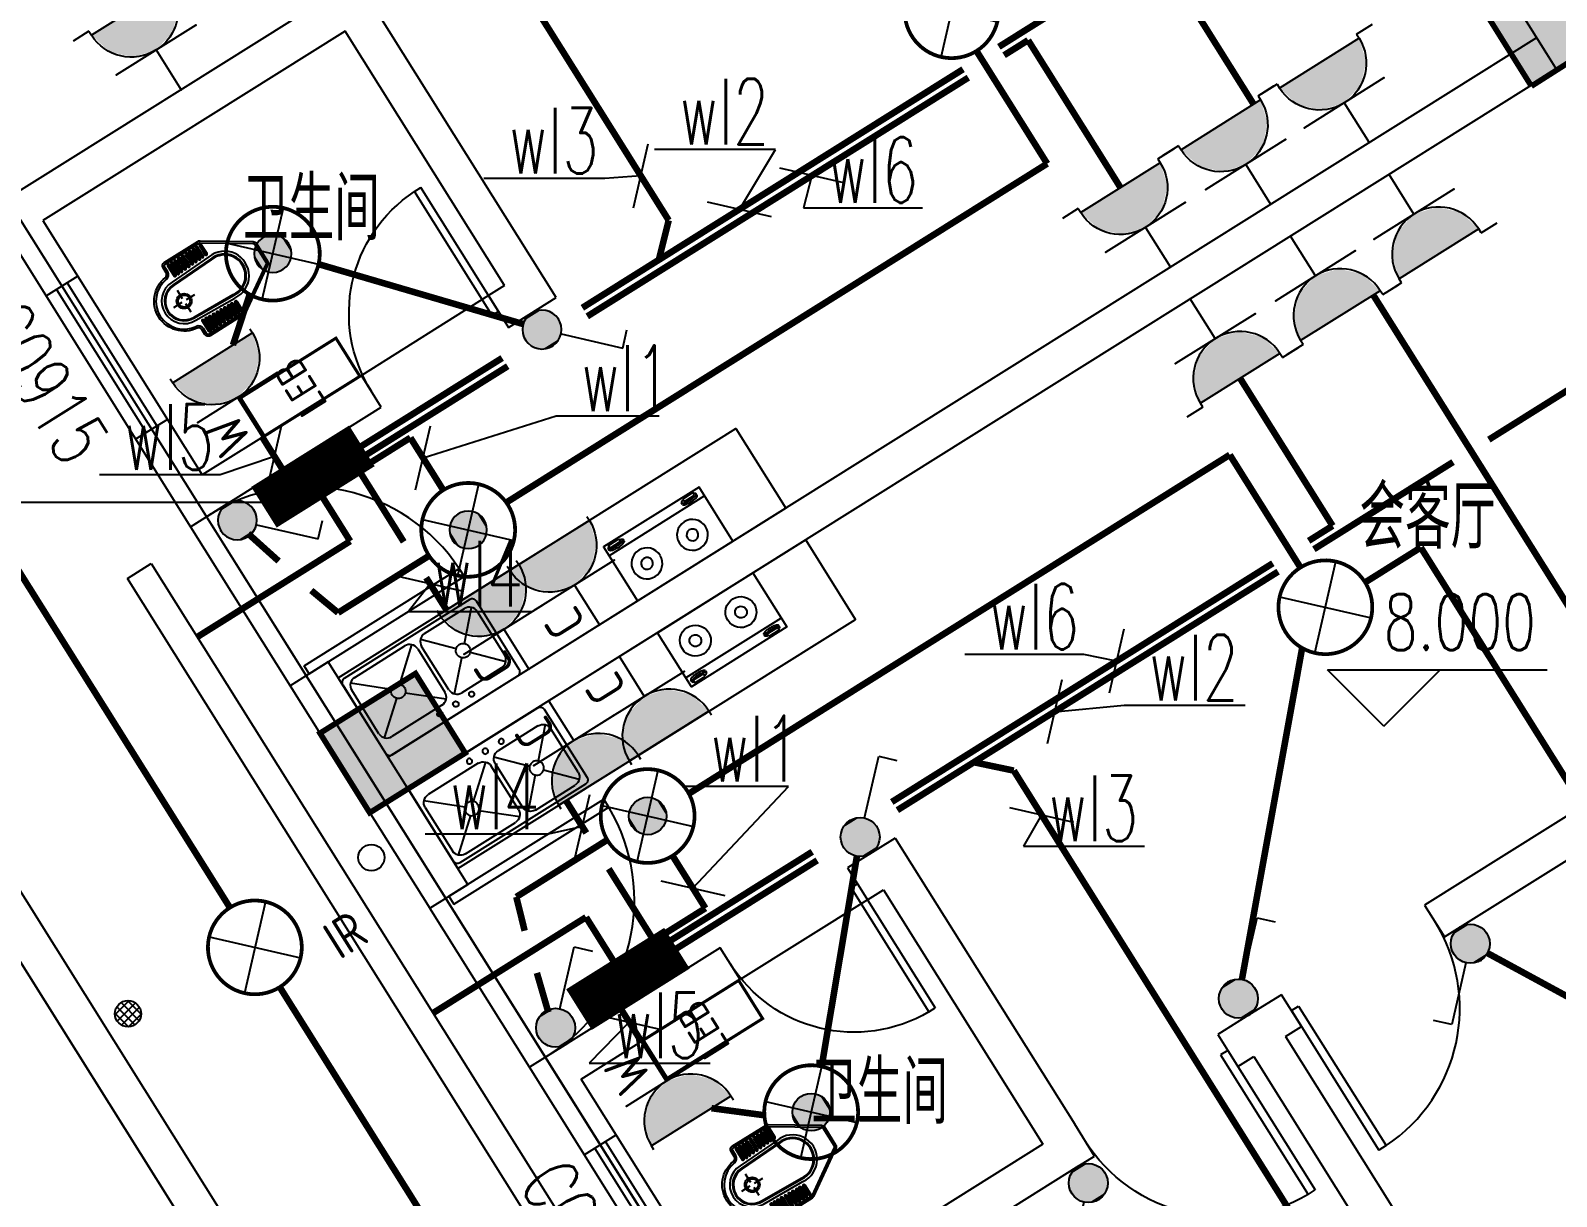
# Model space of a CAD drawing. Extents: x -9422388 to 15610651, y -1992469 to 953794.
# Drawn here: x -2718305 to -2710176, y -188157 to -181943 of the extents above; entities that cross this region are included whole.
import ezdxf
from ezdxf.enums import TextEntityAlignment as Align

# ---------------------------------------------------------------- set-up
doc = ezdxf.new("R2010")
doc.units = 0
doc.header["$LTSCALE"] = 1000
for name, color, linetype in [('C-KZ', 2, 'Continuous'), ('C-Z-HATCH', 253, 'Continuous'), ('CABLETRAY', 4, 'Continuous'), ('DIM-插座', 3, 'Continuous'), ('DIM-照明', 3, 'Continuous'), ('DIM-箱柜', 3, 'Continuous'), ('EQUIP-插座', 3, 'Continuous'), ('EQUIP-照明', 3, 'Continuous'), ('EQUIP-箱柜', 3, 'Continuous'), ('TEL_TEXT', 7, 'Continuous'), ('WIRE-插座', 5, 'Continuous'), ('WIRE-照明', 1, 'Continuous'), ('厨具', 4, 'Continuous'), ('洁具', 253, 'Continuous')]:
    doc.layers.add(name, color=color, linetype=linetype)
doc.styles.add('_TCH_DIM', font='SIMPLEX', dxfattribs={"bigfont": 'GBCBIG'})
doc.styles.add('_TCH_DIM_T3', font='SIMPLEX', dxfattribs={"width": 0.705882, "bigfont": 'GBCBIG'})
doc.styles.add('_TCH_WINDOW', font='SIMPLEX', dxfattribs={"height": 3.5, "bigfont": 'GBCBIG'})
doc.styles.add('_TEL_ATTDEF', font='GBENOR', dxfattribs={"width": 0.8, "height": 3, "bigfont": 'GBCBIG'})
doc.styles.add('_TEL_DIM', font='SIMPLEX', dxfattribs={"width": 0.8, "height": 3.5, "bigfont": 'HZTXT'})
doc.styles.get("Standard").update_dxf_attribs({"font": 'gbenor.shx', "bigfont": 'gbcbig.shx'})
doc.dimstyles.new('_TCH_ARCH&&100', dxfattribs={"dimtxt": 297.5, "dimasz": 100, "dimexe": 250, "dimexo": 300, "dimgap": 126.25, "dimtad": 1, "dimdec": 0, "dimzin": 0, "dimdsep": 46, "dimtxsty": '_TCH_DIM_T3', "dimblk": 'ARCHTICK', "dimcen": 0.09, "dimclrt": 7, "dimazin": 2, "dimtfac": 1, "dimtdec": 0, "dimtix": 1, "dimtmove": 2, "dimatfit": 3, "dimfxl": 0, "dimtolj": 1, "dimtzin": 0, "dimarcsym": 0})

# ---------------------------------------------------------------- blocks, each defined once
blk = doc.blocks.new('$plan$00002871')
at = {"layer": '洁具', "color": 0}
for p, q in [((0, -475.1), (0, -423.3)), ((-14.8, -489.9), (-66.6, -489.9)), ((0, -504.7), (0, -556.5)), ((14.8, -489.9), (66.6, -489.9))]:
    blk.add_line(p, q, dxfattribs=at)
for points in [[(158.9, -508.5, -0.88995), (-158.9, -508.5, 0.380538), (-178.8, -490.8), (-210, -490.8, -0.414214), (-230, -470.8), (-230, -258.2, -0.144595), (-226.8, -247.3), (-72.6, -9.1, -0.254383), (-55.8, 0), (55.8, 0, -0.254383), (72.6, -9.1), (226.8, -247.3, -0.144595), (230, -258.2), (230, -470.8, -0.414214), (210, -490.8), (178.8, -490.8, 0.380538)], [(120, -490.8), (129.8, -252.3, 1.134994), (-129.8, -252.3), (-120, -490.8, 0.992594)], [(105, -490.4), (114.8, -251, 1.141146), (-114.8, -251), (-105, -490.4, 0.994896)], [(100, -490.3), (109.8, -250.6, 1.143479), (-109.8, -250.6), (-100, -490.3, 0.995777)], [(-149.5, -263.6, 1), (-149.5, -251.9), (-207, -251.9, 1), (-207, -263.6)], [(-148.2, -287, 1), (-148.2, -275.4), (-207, -275.4, 1), (-207, -287)], [(-147.3, -306.7, 1), (-147.3, -295.1), (-207, -295.1, 1), (-207, -306.7)], [(-146.3, -330.1, 1), (-146.3, -318.5), (-207, -318.5, 1), (-207, -330.1)], [(-149.5, -262.6, 1), (-149.5, -252.9), (-207, -252.9, 1), (-207, -262.6)], [(-148.2, -286, 1), (-148.2, -276.4), (-207, -276.4, 1), (-207, -286)], [(-147.3, -305.7, 1), (-147.3, -296.1), (-207, -296.1, 1), (-207, -305.7)], [(-146.3, -329.1, 1), (-146.3, -319.5), (-207, -319.5, 1), (-207, -329.1)], [(146.3, -330.1, -1), (146.3, -318.5), (207, -318.5, -1), (207, -330.1)], [(147.3, -306.7, -1), (147.3, -295.1), (207, -295.1, -1), (207, -306.7)], [(146.3, -329.1, -1), (146.3, -319.5), (207, -319.5, -1), (207, -329.1)], [(148.2, -287, -1), (148.2, -275.4), (207, -275.4, -1), (207, -287)], [(147.3, -305.7, -1), (147.3, -296.1), (207, -296.1, -1), (207, -305.7)], [(148.2, -286, -1), (148.2, -276.4), (207, -276.4, -1), (207, -286)], [(149.5, -263.6, -1), (149.5, -251.9), (207, -251.9, -1), (207, -263.6)], [(149.5, -262.6, -1), (149.5, -252.9), (207, -252.9, -1), (207, -262.6)], [(-145.6, -352.3, 1), (-145.6, -340.7), (-207, -340.7, 1), (-207, -352.3)], [(-144.6, -375.7, 1), (-144.6, -364.1), (-207, -364.1, 1), (-207, -375.7)], [(-143.7, -399.2, 1), (-143.7, -387.5), (-207, -387.5, 1), (-207, -399.2)], [(-145.6, -351.3, 1), (-145.6, -341.7), (-207, -341.7, 1), (-207, -351.3)], [(-144.6, -374.7, 1), (-144.6, -365.1), (-207, -365.1, 1), (-207, -374.7)], [(-143.7, -398.2, 1), (-143.7, -388.5), (-207, -388.5, 1), (-207, -398.2)], [(143.7, -399.2, -1), (143.7, -387.5), (207, -387.5, -1), (207, -399.2)], [(144.6, -375.7, -1), (144.6, -364.1), (207, -364.1, -1), (207, -375.7)], [(143.7, -398.2, -1), (143.7, -388.5), (207, -388.5, -1), (207, -398.2)], [(145.6, -352.3, -1), (145.6, -340.7), (207, -340.7, -1), (207, -352.3)], [(144.6, -374.7, -1), (144.6, -365.1), (207, -365.1, -1), (207, -374.7)], [(145.6, -351.3, -1), (145.6, -341.7), (207, -341.7, -1), (207, -351.3)], [(-142.8, -422.6, 1), (-142.8, -411), (-207, -411, 1), (-207, -422.6)], [(-141.1, -443.5, 1), (-141.1, -431.9), (-207, -431.9, 1), (-207, -443.5)], [(-141.1, -464.5, 1), (-141.1, -452.9), (-207, -452.9, 1), (-207, -464.5)], [(-142.8, -421.6, 1), (-142.8, -412), (-207, -412, 1), (-207, -421.6)], [(-141.1, -442.5, 1), (-141.1, -432.9), (-207, -432.9, 1), (-207, -442.5)], [(-141.1, -463.5, 1), (-141.1, -453.9), (-207, -453.9, 1), (-207, -463.5)], [(141.1, -443.5, -1), (141.1, -431.9), (207, -431.9, -1), (207, -443.5)], [(141.1, -464.5, -1), (141.1, -452.9), (207, -452.9, -1), (207, -464.5)], [(141.1, -442.5, -1), (141.1, -432.9), (207, -432.9, -1), (207, -442.5)], [(141.1, -463.5, -1), (141.1, -453.9), (207, -453.9, -1), (207, -463.5)], [(142.8, -422.6, -1), (142.8, -411), (207, -411, -1), (207, -422.6)], [(142.8, -421.6, -1), (142.8, -412), (207, -412, -1), (207, -421.6)]]:
    blk.add_lwpolyline(points, format="xyb", close=True, dxfattribs=at)
blk.add_lwpolyline([(-149, -507.3, 0.380538), (-178.8, -480.8), (-210, -480.8, -0.414214), (-220, -470.8), (-220, -258.2, -0.144595), (-218.4, -252.8), (-64.2, -14.6, -0.254383), (-55.8, -10), (55.8, -10, -0.254383), (64.2, -14.6), (218.4, -252.8, -0.144595), (220, -258.2), (220, -470.8, -0.414214), (210, -480.8), (178.8, -480.8, 0.380538), (149, -507.3, 0.380538)], format="xyb", dxfattribs=at)
for radius in [40, 31.7]:
    blk.add_circle((0, -489.9), radius, dxfattribs=at)
blk.add_arc((0, -489.9), 150, 186.66502, 353.33498, dxfattribs=at)
blk = doc.blocks.new('$plan$00002777')
at = {"layer": '厨具', "color": 0}
for p, q in [((-300, -284.3), (300, -284.3)), ((-267.4, -306.5), (-267.3, -318.2)), ((-256.9, -316), (-256.9, -332.6)), ((-192.3, -316), (-256.9, -316)), ((-192.3, -332.6), (-192.3, -316)), ((-175.6, -307.7), (-175.6, -318.2)), ((191.9, -307.7), (191.9, -318.2)), ((208.5, -316), (273.2, -316)), ((208.5, -332.6), (208.5, -316)), ((273.2, -316), (273.2, -332.6)), ((283.6, -306.5), (283.5, -318.2)), ((-256.9, -332.6), (-192.3, -332.6)), ((273.2, -332.6), (208.5, -332.6))]:
    blk.add_line(p, q, dxfattribs=at)
blk.add_lwpolyline([(300, 0), (-300, 0), (-300, -340), (300, -340)], close=True, dxfattribs=at)
for points in [[(-175.6, -307.7, 0.259034), (-177.5, -304.3, 0.076276), (-189.1, -299.3, 0.036515), (-202.6, -296.9, 0.026615), (-221.5, -295.9, 0.026615), (-240.3, -296.9, 0.036515), (-253.9, -299.3, 0.076276), (-265.4, -304.3, 0.259034), (-267.3, -307.7, 0.078462), (-267.1, -308.9, 0.056762)], [(-175.6, -318.2, 0.259034), (-177.5, -314.8, 0.076276), (-189.1, -309.9, 0.036515), (-202.6, -307.4, 0.026615), (-221.5, -306.4, 0.026615), (-240.3, -307.4, 0.036515), (-253.9, -309.9, 0.076276), (-265.4, -314.8, 0.259034), (-267.3, -318.2, 0.259034), (-265.4, -321.6, 0.056762), (-256.9, -325.6, 0.036515)], [(-192.3, -327.3, 0.008736), (-189.1, -326.6, 0.076276), (-177.5, -321.6, 0.259034), (-175.6, -318.2, 0.259034)], [(191.9, -307.7, -0.259034), (193.8, -304.3, -0.076276), (205.3, -299.3, -0.036515), (218.8, -296.9, -0.026615), (237.7, -295.9, -0.026615), (256.5, -296.9, -0.036515), (270.1, -299.3, -0.076276), (281.6, -304.3, -0.259034), (283.5, -307.7, -0.078462), (283.3, -308.9, -0.056762)], [(191.9, -318.2, -0.259034), (193.8, -314.8, -0.076276), (205.3, -309.9, -0.036515), (218.8, -307.4, -0.026615), (237.7, -306.4, -0.026615), (256.5, -307.4, -0.036515), (270.1, -309.9, -0.076276), (281.6, -314.8, -0.259034), (283.5, -318.2, -0.259034), (281.6, -321.6, -0.056762), (273.2, -325.6, -0.036515)], [(208.5, -327.3, -0.008736), (205.3, -326.6, -0.076276), (193.8, -321.6, -0.259034), (191.9, -318.2, -0.259034)]]:
    blk.add_lwpolyline(points, format="xyb", dxfattribs=at)
for centre, radius, start, end in [((-135, -143), 82.5, 0.96398, 0), ((151.2, -143), 82.5, 180, 179.03602), ((-135, -143), 31.6, 0.65318, 0), ((151.2, -143), 31.6, 180, 179.34682)]:
    blk.add_arc(centre, radius, start, end, dxfattribs=at)
blk = doc.blocks.new('$plan$00002763')
at = {"layer": '洁具', "color": 0}
for p, q in [((-395, -405.5), (-395, -132.2)), ((-380.9, -97.5), (-246.3, -240.8)), ((-345, -82.5), (-95, -82.5)), ((-59.1, -97.5), (-193.7, -240.8)), ((-45, -132.2), (-45, -405.5)), ((-20, -405.5), (-20, -132.2)), ((-5.9, -97.5), (161.2, -240.8)), ((30, -82.5), (345, -82.5)), ((380.9, -97.5), (213.8, -240.8)), ((395, -132.2), (395, -405.5)), ((-246.3, -296.8), (-380.9, -440.1)), ((-193.7, -296.8), (-59.1, -440.1)), ((161.2, -296.8), (-5.9, -440.1)), ((213.8, -296.8), (380.9, -440.1)), ((-95, -455.2), (-345, -455.2)), ((345, -455.2), (30, -455.2))]:
    blk.add_line(p, q, dxfattribs=at)
blk.add_lwpolyline([(-420, -24.8), (-420, -455.2, 0.200464), (-412.7, -472.8, 0.197353), (-395, -480), (395, -480, 0.19737), (412.7, -472.8, 0.200447), (420, -455.2), (420, -24.8, 0.200464), (412.7, -7.2, 0.197353), (395, 0), (-395, 0, 0.19737), (-412.7, -7.2, 0.200447), (-420, -24.8)], format="xyb", close=True, dxfattribs=at)
for centre, major_axis, start_param, end_param in [((-135.7, -48.3), (-14.2, 0), 3.141593, 9.424778), ((-35.7, -48.3), (-15.1, 0), 3.141593, 9.424778), ((64.3, -48.3), (-14.2, 0), 3.141593, 9.424778), ((-345, -132.2), (-50, 0), -1.570796, 0), ((-95, -132.2), (-50, 0), 3.141593, 4.712389), ((30, -132.2), (-50, 0), -1.570796, 0), ((345, -132.2), (-50, 0), 3.141593, 4.712389), ((-220, -268.8), (-38.6, 0), 3.141593, 9.424778), ((187.5, -268.8), (-38.6, 0), 3.141593, 9.424778), ((-345, -405.5), (50, 0), 3.141593, 4.712389), ((-95, -405.5), (50, 0), 4.712389, 6.283185), ((30, -405.5), (50, 0), 3.141593, 4.712389), ((345, -405.5), (50, 0), 4.712389, 6.283185)]:
    blk.add_ellipse(centre, major_axis=major_axis, ratio=0.9938, start_param=start_param, end_param=end_param, dxfattribs=at)
blk = doc.blocks.new('宿舍楼柱网1')
at = {"layer": 'C-Z-HATCH'}
h = blk.add_hatch(color=0, dxfattribs=at)
h.dxf.hatch_style = 1
h.paths.add_polyline_path([(649437.1, 161642.4), (649945.9, 161960.4), (649681, 162384.4), (649172.2, 162066.4)])
h = blk.add_hatch(color=0, dxfattribs=at)
h.dxf.hatch_style = 1
h.paths.add_polyline_path([(643251.5, 157765.8), (643760.3, 158083.7), (643495.4, 158507.8), (642986.6, 158189.8)])
at = {"layer": 'C-KZ', "color": 0, "const_width": 30}
for points in [[(649439.8, 161638.1), (649945.9, 161960.4), (649681, 162384.4), (649172.2, 162066.4), (649437.1, 161642.4)], [(643251.5, 157765.8), (643760.3, 158083.7), (643495.4, 158507.8), (642986.6, 158189.8), (643251.5, 157765.8)]]:
    blk.add_lwpolyline(points, dxfattribs=at)
blk = doc.blocks.new('_ArchTick')
at = {"color": 0, "linetype": 'ByBlock', "const_width": 0.4}
blk.add_lwpolyline([(-0.5, -0.5), (0.5, 0.5)], dxfattribs=at)
blk = doc.blocks.new('*D2956')
at = {"color": 0, "lineweight": -2, "transparency": 16777216}
for p, q in [((1631879.8, -179768.6), (1629803.8, -181069.7)), ((1630015.6, -180936.9), (1630971.6, -182462.1)), ((1632835.7, -181293.7), (1630759.8, -182594.9))]:
    blk.add_line(p, q, dxfattribs=at)
at = {"layer": 'Defpoints', "color": 0, "transparency": 16777216}
for p in [(1632134, -179609.2), (1633089.9, -181134.4), (1630971.6, -182462.1)]:
    blk.add_point(p, dxfattribs=at)
at = {"color": 0, "lineweight": -2, "transparency": 16777216, "xscale": 100, "yscale": 100, "zscale": 100}
for p, rotation in [((1630015.6, -180936.9), 122.0782976762197), ((1630971.6, -182462.1), 302.0782976762197)]:
    blk.add_blockref('_ArchTick', p, dxfattribs=dict(at, rotation=rotation))
at = {"color": 7, "transparency": 16777216, "insert": (1630726.6, -181553.5), "char_height": 297.5, "attachment_point": 5, "rotation": 302.0783, "style": '_TCH_DIM_T3'}
blk.add_mtext('\\A1;1800', dxfattribs=at)
blk = doc.blocks.new('$equip$00002530')
for p, q in [((-0.354, 0.354), (0.354, -0.354)), ((0.354, 0.354), (-0.354, -0.354))]:
    blk.add_line(p, q)
at = {"const_width": 0.04}
blk.add_lwpolyline([(0, 0.5, -1), (0, -0.5, -1), (0, 0.5, -2.479085)], format="xyb", dxfattribs=at)
blk.add_circle((0, 0), 0.5)
for p in [(0, 0.5), (-0.5, 0), (0.5, 0), (0, -0.5)]:
    blk.add_point(p)
at = {"color": 7, "style": '_TEL_DIM', "flags": 1}
blk.add_attdef('A', text='', height=0.00002, dxfattribs=at).set_placement((0, 0), align=Align.MIDDLE_CENTER)
at = {"color": 7, "style": '_TEL_DIM'}
blk.add_attdef('$TEXT$', text='', height=0.4, dxfattribs=at).set_placement((0.887, -0.396), align=Align.MIDDLE_CENTER)
blk = doc.blocks.new('$equip$00002539')
for p, q in [((-0.354, 0.354), (0.354, -0.354)), ((0.354, 0.354), (-0.354, -0.354))]:
    blk.add_line(p, q)
at = {"const_width": 0.04}
blk.add_lwpolyline([(-0.5, 0, 1), (0.5, 0, 1), (-0.5, 0, 0.911406)], format="xyb", dxfattribs=at)
blk.add_circle((0, 0), 0.5)
for p in [(0, 0.5), (-0.5, 0), (0.5, 0), (0, -0.5)]:
    blk.add_point(p)
at = {"color": 7, "style": '_TEL_DIM', "flags": 1}
blk.add_attdef('A', text='', height=0.00002, dxfattribs=at).set_placement((0, 0), align=Align.MIDDLE_CENTER)
blk = doc.blocks.new('$equip$00002828')
for p, q in [((0.354, 0.354), (-0.354, -0.354)), ((-0.354, 0.354), (0.354, -0.354))]:
    blk.add_line(p, q)
at = {"const_width": 0.04}
blk.add_lwpolyline([(0.5, 0, -1), (-0.5, 0, -1), (0.5, 0, 1)], format="xyb", dxfattribs=at)
for radius in [0.5, 0.2]:
    blk.add_circle((0, 0), radius)
for p in [(0, 0.5), (-0.5, 0), (0.5, 0), (0, -0.5)]:
    blk.add_point(p)
for points in [[(-0.1, 0.173), (0.1, 0.173), (-0.173, 0.1), (0.173, 0.1)], [(0, 0.2), (0, 0.2), (-0.1, 0.173), (0.1, 0.173)], [(-0.173, 0.1), (0.173, 0.1), (-0.2, 0), (0.2, 0)], [(-0.173, -0.1), (0.173, -0.1), (-0.2, 0), (0.2, 0)], [(-0.1, -0.173), (0.1, -0.173), (-0.173, -0.1), (0.173, -0.1)], [(0, -0.2), (0, -0.2), (-0.1, -0.173), (0.1, -0.173)]]:
    blk.add_solid(points)
at = {"color": 7, "style": '_TEL_DIM', "flags": 1}
for tag in ['A', 'REMARK']:
    blk.add_attdef(tag, text='', height=0.00002, dxfattribs=at).set_placement((0, 0), align=Align.MIDDLE_CENTER)
blk = doc.blocks.new('$equip$00001764')
for p, q in [((-0.5, 1.05), (-0.5, 1)), ((-0.5, 1), (0.5, 1)), ((0.5, 1.05), (0.5, 1)), ((0.5, 0.5), (-0.5, 0.5)), ((0, 0.5), (0, 0))]:
    blk.add_line(p, q)
blk.add_arc((0, 1), 0.5, 180, 0)
for p in [(-0.5, 0.5), (0.5, 0.5), (0, 0)]:
    blk.add_point(p)
for points in [[(0.433, 0.75), (-0.433, 0.75), (0.5, 1), (-0.5, 1)], [(0.25, 0.567), (-0.25, 0.567), (0.433, 0.75), (-0.433, 0.75)], [(0, 0.5), (0, 0.5), (0.25, 0.567), (-0.25, 0.567)]]:
    blk.add_solid(points)
at = {"color": 7, "style": '_TEL_DIM'}
blk.add_attdef('$TEXT$', text='', height=0.4, dxfattribs=at).set_placement((0.303, 0.211), align=Align.MIDDLE_CENTER)
at = {"color": 7, "style": '_TEL_DIM', "flags": 1}
blk.add_attdef('A', text='', height=0.00002, dxfattribs=at).set_placement((0, 0), align=Align.MIDDLE_CENTER)
blk = doc.blocks.new('$equip$00001240')
for p, q in [((-0.5, 1.05), (-0.7, 1.05)), ((-0.5, 1.05), (-0.5, 1)), ((-0.5, 1), (0.5, 1)), ((0.5, 1.05), (0.7, 1.05)), ((0.5, 1.05), (0.5, 1)), ((-0.5, 0.5), (0.5, 0.5)), ((0, 0.5), (0, 0))]:
    blk.add_line(p, q)
blk.add_arc((0, 1), 0.5, 180, 0)
for points in [[(0.433, 0.75), (-0.433, 0.75), (0.5, 1), (-0.5, 1)], [(0.25, 0.567), (-0.25, 0.567), (0.433, 0.75), (-0.433, 0.75)], [(0, 0.5), (0, 0.5), (0.25, 0.567), (-0.25, 0.567)]]:
    blk.add_solid(points)
at = {"layer": 'EQUIP-照明'}
for p in [(0, 1), (-0.5, 0.5), (0.5, 0.5), (0, 0)]:
    blk.add_point(p, dxfattribs=at)
at = {"layer": 'EQUIP-照明', "flags": 9}
blk.add_attdef('A', (0, 0), '', height=0.00002, dxfattribs=at)
blk = doc.blocks.new('$equip$00001962')
for p, q in [((0.147, 0.356), (0.625, 0.833)), ((0.625, 0.833), (0.766, 0.692))]:
    blk.add_line(p, q)
blk.add_circle((0, 0.208), 0.208)
for p in [(0, 0.417), (-0.208, 0.208), (0.208, 0.208), (0, 0)]:
    blk.add_point(p)
for points in [[(-0.104, 0.389), (0.104, 0.389), (-0.18, 0.313), (0.18, 0.313)], [(0, 0.417), (0, 0.417), (-0.104, 0.389), (0.104, 0.389)], [(-0.18, 0.313), (0.18, 0.313), (-0.208, 0.208), (0.208, 0.208)], [(-0.18, 0.104), (0.18, 0.104), (-0.208, 0.208), (0.208, 0.208)], [(-0.104, 0.028), (0.104, 0.028), (-0.18, 0.104), (0.18, 0.104)], [(0, 0), (0, 0), (-0.104, 0.028), (0.104, 0.028)]]:
    blk.add_solid(points)
at = {"layer": 'TEL_TEXT', "style": '_TEL_DIM', "flags": 1}
blk.add_attdef('A', text='', height=0.00002, dxfattribs=at).set_placement((0, 0), align=Align.MIDDLE_CENTER)
blk = doc.blocks.new('*X41')
at = {"color": 0}
for p, q in [((-250, 32.8), (-82.8, 200)), ((-250, 68.2), (-118.2, 200)), ((-250, 103.6), (-153.6, 200)), ((-250, 138.9), (-188.9, 200)), ((-250, 174.3), (-224.3, 200)), ((-247.5, 0), (-47.5, 200)), ((-212.1, 0), (-12.1, 200)), ((-176.8, 0), (23.2, 200)), ((-141.4, 0), (58.6, 200)), ((-106.1, 0), (93.9, 200)), ((-70.7, 0), (129.3, 200)), ((-35.4, 0), (164.6, 200)), ((0, 0), (200, 200)), ((35.4, 0), (235.4, 200)), ((70.7, 0), (250, 179.3)), ((106.1, 0), (250, 143.9)), ((141.4, 0), (250, 108.6)), ((176.8, 0), (250, 73.2)), ((212.1, 0), (250, 37.9)), ((247.5, 0), (250, 2.5))]:
    blk.add_line(p, q, dxfattribs=at)
blk = doc.blocks.new('$equip$00002943')
for p, q in [((-0.75, 0.6), (-0.75, 0)), ((0.75, 0.6), (-0.75, 0.6)), ((0.75, 0), (0.75, 0.6)), ((-0.75, 0), (0.75, 0))]:
    blk.add_line(p, q)
for points, const_width in [([(-0.75, 0.6), (-0.75, 0), (0.75, 0), (0.75, 0.6), (-0.75, 0.6), (-0.75, 0)], 0.04), ([(-0.75, 0.3), (0.75, 0.3)], 0.6)]:
    blk.add_lwpolyline(points, dxfattribs=dict(const_width=const_width))
for p in [(0, 0.6), (-0.75, 0.3), (0.75, 0.3), (0, 0)]:
    blk.add_point(p)
at = {"xscale": 0.00300000000061118, "yscale": 0.00300000000061118, "zscale": 0.00300000000061118}
blk.add_blockref('*X41', (0, 0), dxfattribs=at)
at = {"color": 7, "style": '_TEL_DIM', "flags": 1}
for tag in ['A', 'REMARK']:
    blk.add_attdef(tag, text='', height=0.00002, dxfattribs=at).set_placement((0, 0), align=Align.MIDDLE_CENTER)
blk = doc.blocks.new('$equip$00002908')
for p, q in [((0.75, 0.6), (-0.75, 0.6)), ((-0.75, 0.6), (-0.75, 0)), ((0.75, 0), (0.75, 0.6)), ((-0.75, 0), (0.75, 0))]:
    blk.add_line(p, q)
at = {"const_width": 0.04}
blk.add_lwpolyline([(-0.75, 0.6), (-0.75, 0), (0.75, 0), (0.75, 0.6), (-0.75, 0.6), (-0.75, 0)], dxfattribs=at)
for p in [(0, 0.6), (-0.75, 0.3), (0.75, 0.3), (0, 0)]:
    blk.add_point(p)
at = {"color": 7, "style": '_TEL_DIM'}
blk.add_attdef('$TEXT$', text='', height=0.4, dxfattribs=at).set_placement((0, 0.3), align=Align.MIDDLE_CENTER)
at = {"color": 7, "style": '_TEL_DIM', "flags": 1}
for tag in ['A', 'REMARK']:
    blk.add_attdef(tag, text='', height=0.00002, dxfattribs=at).set_placement((0, 0), align=Align.MIDDLE_CENTER)
blk = doc.blocks.new('542523')
h = blk.add_hatch()
h.set_pattern_fill('ANSI37', color=8, scale=20)
h.set_pattern_definition([(45, (579048.466, 204780.552), (-22.4506403, 22.4506403), []), (135, (579048.466, 204780.552), (-22.4506403, -22.4506403), [])])
edge = h.paths.add_edge_path()
edge.add_arc((1633355.9, -179224.1), 70, 0, 360)
at = {"color": 8}
for p, q in [((1630799.1, -171830.5), (1641151.3, -188347.3)), ((1637608.5, -186649), (1629019.7, -172945.8)), ((1629019.7, -172945.8), (1637608.5, -186649)), ((1629295.4, -173009), (1637777.9, -186542.8)), ((1634490.3, -173765.6), (1632626.2, -174934)), ((1640699.8, -173768.3), (1640912.2, -174107.3)), ((1635637.2, -175407.2), (1634681.3, -173882)), ((1634511.8, -173988.2), (1632901.9, -174997.3)), ((1635361.5, -175343.9), (1634511.8, -173988.2)), ((1640859.1, -174022.5), (1634741.4, -177856.9)), ((1640912.2, -174107.3), (1640965.3, -174192)), ((1640965.3, -174192), (1634847.7, -178026.4)), ((1632626.2, -174934), (1633688.4, -176628.7)), ((1632901.9, -174997.3), (1633751.6, -176353)), ((1633087.8, -175293.8, 900), (1632918.3, -175400, 900)), ((1633031.3, -175329.2, 900), (1633509.2, -176091.8, 900)), ((1632974.8, -175364.6, 900), (1633452.8, -176127.2, 900)), ((1635276.8, -175397), (1634598.9, -175821.9)), ((1635361.5, -175343.9), (1635276.8, -175397)), ((1635276.8, -175397), (1635383, -175566.5)), ((1635383, -175566.5), (1635637.2, -175407.2)), ((1634598.9, -175821.9), (1633751.6, -176353)), ((1634705.1, -175991.4), (1634598.9, -175821.9)), ((1633565.7, -176056.4, 900), (1633396.3, -176162.6, 900)), ((1633688.4, -176628.7), (1634705.1, -175991.4)), ((1633688.4, -176628.7), (1633891.7, -176501.2)), ((1633688.4, -176628.7), (1634219.4, -177476)), ((1634294.6, -177369.9), (1635120.7, -176852.1)), ((1635120.7, -176852.1), (1635147.3, -176894.4)), ((1634321.1, -177412.2), (1635147.3, -176894.4)), ((1642771, -177072.9), (1640262.9, -178644.9)), ((1640369.1, -178814.3), (1642877.2, -177242.4)), ((1634422.8, -177348.5), (1634219.4, -177476)), ((1634321.1, -177412.2), (1634294.6, -177369.9)), ((1634794.5, -177941.6), (1634422.8, -177348.5)), ((1640045.1, -177691.3), (1639745.1, -177391.3)), ((1639745.1, -177391.3), (1640915.9, -177391.3)), ((1640045.1, -177691.3), (1640345.1, -177391.3)), ((1634219.4, -177476), (1634591.2, -178069.1)), ((1635166.3, -178534.8), (1634794.5, -177941.6)), ((1634591.2, -178069.1), (1634962.9, -178662.2)), ((1635064.6, -178598.5), (1635890.8, -178080.7)), ((1635917.3, -178123.1), (1635890.8, -178080.7)), ((1635091.2, -178640.9), (1635917.3, -178123.1)), ((1637442.9, -178288.1), (1637188.7, -178447.4)), ((1637442.9, -178288.1), (1638398.8, -179813.3)), ((1637188.7, -178447.4), (1637294.9, -178616.9)), ((1634962.9, -178662.2), (1635166.3, -178534.8)), ((1637294.9, -178616.9), (1637379.6, -178563.8)), ((1637379.6, -178563.8), (1638229.3, -179919.5)), ((1635494, -179509.6), (1634962.9, -178662.2)), ((1635064.6, -178598.5), (1635091.2, -178640.9)), ((1637294.9, -178616.9), (1636617, -179041.7)), ((1640262.9, -178644.9), (1640369.1, -178814.3)), ((1636510.8, -178872.3), (1635494, -179509.6)), ((1636617, -179041.7), (1636510.8, -178872.3)), ((1635769.7, -179572.8), (1636617, -179041.7)), ((1639500.3, -179122.9), (1639330.9, -179229.1)), ((1639606.5, -179292.3), (1639500.3, -179122.9)), ((1639330.9, -179229.1), (1639161.4, -179335.3)), ((1639553.4, -179207.6), (1639591.6, -179183.7)), ((1639553.4, -179207.6), (1640019.5, -179951.1)), ((1639591.6, -179183.7), (1640057.6, -179927.2)), ((1639521.8, -179345.4), (1639606.5, -179292.3)), ((1635697.4, -179382.1), (1635494, -179509.6)), ((1639161.4, -179335.3), (1639267.6, -179504.8)), ((1639521.8, -179345.4), (1641327.5, -182226.3)), ((1639267.6, -179504.8), (1639352.3, -179451.6)), ((1639352.3, -179451.6), (1641158, -182332.5)), ((1636556.2, -181204.2), (1635494, -179509.6)), ((1636619.4, -180928.5), (1635769.7, -179572.8)), ((1635786.1, -179975.6, 900), (1635955.6, -179869.4, 900)), ((1638505, -179982.7), (1638398.8, -179813.3)), ((1636320.6, -180702.8, 900), (1635842.6, -179940.2, 900)), ((1636377.1, -180667.4, 900), (1635899.1, -179904.8, 900)), ((1638229.3, -179919.5), (1636619.4, -180928.5)), ((1640057.6, -179927.2), (1640019.5, -179951.1)), ((1638420.3, -180035.8), (1636556.2, -181204.2)), ((1638420.3, -180035.8), (1638505, -179982.7))]:
    blk.add_line(p, q, dxfattribs=at)
at = {"color": 8, "extrusion": (0, 0, -1)}
for p, q in [((1634881.8, -174842.1), (1634915.7, -174820.9)), ((1635296, -175503), (1634881.8, -174842.1)), ((1635329.9, -175481.8), (1634915.7, -174820.9)), ((1635329.9, -175481.8), (1635296, -175503)), ((1637241.8, -178532.1), (1637207.9, -178553.4)), ((1637207.9, -178553.4), (1637622.1, -179214.3)), ((1637241.8, -178532.1), (1637656, -179193)), ((1637622.1, -179214.3), (1637656, -179193)), ((1639214.5, -179420), (1639176.4, -179443.9)), ((1639176.4, -179443.9), (1639642.4, -180187.4)), ((1639214.5, -179420), (1639680.5, -180163.5)), ((1639642.4, -180187.4), (1639680.5, -180163.5))]:
    blk.add_line(p, q, dxfattribs=at)
at = {"color": 8}
for points in [[(1593929.8, -190892.6), (1593929.8, -198492.6), (1646508.8, -198492.6), (1651184.3, -190044.2), (1637238.7, -167794.3), (1630799.1, -171830.5), (1641151.3, -188347.3), (1639742.7, -190892.6)], [(1634741.4, -177856.9), (1634475.9, -177433.3), (1636594.2, -176105.6), (1636859.7, -176529.2)], [(1634847.7, -178026.4), (1635113.2, -178450), (1637231.5, -177122.3), (1636966, -176698.7)]]:
    blk.add_lwpolyline(points, close=True, dxfattribs=at)
for centre in [(1634652.3, -178392), (1633355.9, -179224.1)]:
    blk.add_circle(centre, 70, dxfattribs=at)
at = {"color": 8, "extrusion": (0, 0, -1)}
for centre, radius, start, end in [((-1635312.9, -175492.4), 780, 327.9217, 56.45242), ((-1637224.8, -178542.8), 780, 239.39099, 327.9217), ((-1639195.4, -179432), 877.5, 239.39099, 327.9217)]:
    blk.add_arc(centre, radius, start, end, dxfattribs=at)
at = {"color": 8}
for centre, radius, start, end in [((1634307.8, -177391.1), 975, 33.54758, 122.0783), ((1635077.9, -178619.7), 975, 302.0783, 30.60901), ((1639572.5, -179195.6), 877.5, 303.54758, 32.0783)]:
    blk.add_arc(centre, radius, start, end, dxfattribs=at)
blk.add_blockref('宿舍楼柱网1', (991391.9, -335918.9), dxfattribs=at)
for name, p, rotation in [('$plan$00002871', (1634069.6, -175165.6), 302.1359259040084), ('$plan$00002777', (1636324.3, -176864.9), 212.0782976762205), ('$plan$00002763', (1635097.3, -177633.9), 212.0782976762205), ('$plan$00002871', (1637095.8, -179875.1), 302.1359259040084)]:
    blk.add_blockref(name, p, dxfattribs=dict(at, rotation=rotation))
at = {"color": 8, "yscale": -1, "rotation": 212.078297676221}
for name, p in [('$plan$00002777', (1636430.5, -177034.3)), ('$plan$00002763', (1635203.5, -177803.3))]:
    blk.add_blockref(name, p, dxfattribs=at)
at = {"color": 8, "style": '_TCH_DIM'}
for s, p in [('卫生间', (1633968.6, -175103)), ('会客厅', (1639915.5, -176745.8)), ('卫生间', (1636994.9, -179812.6))]:
    blk.add_text(s, height=337.59, dxfattribs=at).set_placement(p)
at = {"color": 8, "style": '_TCH_WINDOW', "width": 0.705882}
for p in [(1632534.2, -175554.5), (1635433.2, -180132)]:
    blk.add_text('C0915', height=297.5, rotation=302.0783, dxfattribs=at).set_placement(p)
at = {"color": 8, "style": '_TCH_DIM', "width": 0.705882}
blk.add_text('8.000', height=297.5, dxfattribs=at).set_placement((1640045.9, -177286.3))
at = {"color": 8}
dim = blk.add_aligned_dim(p1=(1632134, -179609.2), p2=(1633089.9, -181134.4), distance=-2500, dimstyle='_TCH_ARCH&&100', dxfattribs=at)
dim.commit()
dim.dimension.update_dxf_attribs({"geometry": '*D2956', "text_midpoint": (1630726.6, -181553.5)})

msp = doc.modelspace()

# ---------------------------------------------------------------- linework, layer by layer
at = {"layer": 'CABLETRAY'}
for p, q in [((-2717788.55474, -184862.6724), (-2717661.45627, -184783.01075)), ((-2717661.45627, -184783.01075), (-2710889.97819, -195586.76018)), ((-2711017.07666, -195666.42183), (-2717788.55474, -184862.6724))]:
    msp.add_line(p, q, dxfattribs=at)
at = {"layer": 'DIM-插座'}
for p, q in [((-2715092.3165, -182888.38204), (-2715014.04974, -182547.24524)), ((-2713971.43438, -182755.18491), (-2714312.57118, -182676.91815)), ((-2714357.8509, -182935.15923), (-2714698.9877, -182856.89247)), ((-2717044.15015, -184383.76816), (-2716965.88338, -184042.63137)), ((-2716005.08894, -184931.58489), (-2716346.22573, -184853.31813)), ((-2712480.66162, -185133.68119), (-2712558.92838, -185474.81799)), ((-2712811.08048, -185402.99858), (-2712889.34724, -185744.13538)), ((-2715404.16048, -186356.36324), (-2715325.89372, -186015.22644)), ((-2713089.14464, -186084.40018), (-2712748.00784, -186162.66694)), ((-2715285.8051, -187189.17034), (-2714944.6683, -187267.4371))]:
    msp.add_line(p, q, dxfattribs=at)
for points in [[(-2714335.5846, -182576.66259), (-2714979.91793, -182576.66259)], [(-2714528.4193, -182896.02585), (-2714335.5846, -182576.66259)], [(-2715244.60138, -182731.57222), (-2715888.93471, -182731.57222)], [(-2715053.18312, -182717.81364), (-2715244.60138, -182731.57222)], [(-2714142.00278, -182716.05153), (-2714186.20502, -182888.43012)], [(-2714186.20502, -182888.43012), (-2713552.53835, -182888.43012)], [(-2717005.01676, -184213.19976), (-2717293.53093, -184310.23881)], [(-2717293.53093, -184310.23881), (-2717937.86426, -184310.23881)], [(-2716175.65734, -184892.45151), (-2716291.22546, -185039.46665)], [(-2716291.22546, -185039.46665), (-2715636.22546, -185039.46665)], [(-2712694.20213, -185268.88904), (-2713327.8688, -185268.88904)], [(-2712519.795, -185304.24959), (-2712694.20213, -185268.88904)], [(-2712850.21386, -185573.56698), (-2712478.73135, -185539.23251)], [(-2712478.73135, -185539.23251), (-2711834.39801, -185539.23251)], [(-2712918.57624, -186123.53356), (-2713014.40052, -186289.81031)], [(-2715547.71672, -186225.71905), (-2716202.71672, -186225.71905)], [(-2715365.0271, -186185.79484), (-2715547.71672, -186225.71905)], [(-2713014.40052, -186289.81031), (-2712370.06719, -186289.81031)], [(-2715115.2367, -187228.30372), (-2715328.33783, -187445.66265)], [(-2715328.33783, -187445.66265), (-2714684.0045, -187445.66265)]]:
    msp.add_lwpolyline(points, dxfattribs=at)
at = {"layer": 'DIM-照明'}
for p, q in [((-2716252.96091, -184390.63338), (-2716174.69414, -184049.49659)), ((-2714947.09403, -186474.11624), (-2714605.95723, -186552.383))]:
    msp.add_line(p, q, dxfattribs=at)
for points in [[(-2716213.82752, -184220.06499), (-2715504.12154, -183997.11698)], [(-2715504.12154, -183997.11698), (-2714955.7882, -183997.11698)], [(-2714266.50485, -185971.70812), (-2714814.83818, -185971.70812)], [(-2714776.52563, -186513.24962), (-2714266.50485, -185971.70812)]]:
    msp.add_lwpolyline(points, dxfattribs=at)
at = {"layer": 'DIM-箱柜'}
msp.add_line((-2717037.11292, -184458.75126), (-2718685.63415, -184458.75126), dxfattribs=at)
at = {"layer": 'WIRE-插座', "linetype": 'Continuous', "const_width": 35}
for points in [[(-2713435.37904, -179708.94274), (-2711789.03833, -182335.64452)], [(-2716793.95291, -179940.45241), (-2714905.01245, -182954.2168)], [(-2712404.81828, -181565.01407), (-2713146.22585, -182029.70692)], [(-2712990.49385, -181994.31899), (-2713118.22702, -182074.37846)], [(-2712990.49385, -181994.31899), (-2712498.03656, -182780.02414)], [(-2713336.87355, -182149.1994), (-2715365.1509, -183420.46505)], [(-2713308.87473, -182193.87093), (-2715338.84672, -183466.19874)], [(-2714905.01245, -182954.2168), (-2714957.58847, -183165.01669)], [(-2709505.40427, -185979.13399), (-2711151.74512, -183352.43229)], [(-2709594.37468, -183532.90103), (-2710535.96513, -184123.06272)], [(-2715792.20177, -183688.1282), (-2716546.11008, -184160.65616)], [(-2715762.50829, -183731.73758), (-2716518.11126, -184205.32769)], [(-2711368.28606, -184582.51705), (-2711860.74335, -183796.81191)], [(-2717069.17431, -184110.83777), (-2716962.95877, -184280.3024)], [(-2710726.61283, -184242.5552), (-2711468.02041, -184707.24805)], [(-2716545.71562, -184302.03139), (-2716316.39292, -184667.91088)], [(-2711368.28606, -184582.51705), (-2711496.01924, -184662.57651)], [(-2711686.66694, -184782.06899), (-2713716.63894, -186054.3968)], [(-2716196.90044, -184858.55859), (-2716088.98882, -185030.72929)], [(-2711658.66811, -184826.74052), (-2713686.94546, -186098.00618)], [(-2713066.74691, -185887.1304), (-2713279.38303, -185842.55782)], [(-2711177.80645, -188900.89479), (-2713066.74691, -185887.1304)], [(-2715343.78399, -186219.68777), (-2715451.69561, -186047.51706)], [(-2714140.30051, -186319.93564), (-2714895.90347, -186793.52575)], [(-2714994.96882, -186776.21496), (-2715224.29151, -186410.33547)], [(-2714113.99633, -186365.66933), (-2714867.90464, -186838.19729)], [(-2715051.07916, -187330.66571), (-2715157.29469, -187161.20108)]]:
    msp.add_lwpolyline(points, dxfattribs=at)
at = {"layer": 'WIRE-照明', "linetype": 'Continuous', "const_width": 35}
for points in [[(-2713265.18272, -182051.74718), (-2712888.75145, -182652.33528)], [(-2712888.75145, -182652.33528), (-2715770.06804, -184458.2613)], [(-2719632.2176, -182804.57705), (-2717242.36808, -186617.53119)], [(-2716770.14949, -183187.89738), (-2715680.06315, -183507.21773)], [(-2717137.31254, -183349.36149), (-2717226.25578, -183619.19826)], [(-2716281.00885, -184112.87861), (-2716492.83964, -184245.64803)], [(-2716281.00885, -184112.87861), (-2716105.91592, -184392.23565)], [(-2711916.14252, -184204.11216), (-2714797.45911, -186010.03818)], [(-2711539.71124, -184804.70026), (-2711916.14252, -184204.11216)], [(-2716748.91341, -184429.3899), (-2716601.64221, -184664.35796)], [(-2717145.39006, -184624.04709), (-2716982.81916, -184770.49759)], [(-2716601.64221, -184664.35796), (-2717415.9357, -185174.7336)], [(-2710898.44527, -184698.04854), (-2711195.00831, -184883.92568)], [(-2709159.00317, -187473.29146), (-2710898.44527, -184698.04854)], [(-2716181.55829, -184742.14079), (-2716666.08025, -185045.82515)], [(-2716808.99089, -184927.08919), (-2716666.08025, -185045.82515)], [(-2711851.36115, -186999.7194), (-2711530.54923, -185233.83546)], [(-2715232.32143, -186256.62804), (-2715716.84339, -186560.3124)], [(-2714709.34431, -186620.436), (-2714884.43723, -186341.07896)], [(-2714090.09433, -187463.86845), (-2713902.29625, -186343.60706)], [(-2715672.27896, -186740.68893), (-2715716.84339, -186560.3124)], [(-2714709.34431, -186620.436), (-2714921.17509, -186753.20542)], [(-2715345.43781, -186668.60541), (-2716159.73129, -187178.98104)], [(-2715198.16661, -186903.57347), (-2715345.43781, -186668.60541)], [(-2709245.83835, -187565.64914), (-2710543.34879, -186859.75503)], [(-2715546.18523, -187175.54441), (-2715607.12227, -186965.39274)], [(-2716976.82925, -187041.19276), (-2714586.97973, -190854.1469)], [(-2714395.46137, -187723.92678), (-2714677.08296, -187686.34934)]]:
    msp.add_lwpolyline(points, dxfattribs=at)

# ---------------------------------------------------------------- block references
msp.add_blockref('542523', (-4351141.06824, -7958.61085))
at = {"layer": 'EQUIP-插座', "yscale": 500.0000000000001, "zscale": 500.0000000000001}
for p, xscale, rotation in [((-2717502.53012, -182258.11556), -500, 32.07829767622559), ((-2711173.76424, -182540.10214), -500, 32.07829767622559), ((-2711698.47165, -182868.97359), -500, 32.07829767622559), ((-2712232.49451, -183203.68369), -500, 32.07829767622559), ((-2711067.54871, -182709.56677), 500.0000000000001, 212.0782976762183), ((-2711592.25612, -183038.43822), 500.0000000000001, 212.0782976762183), ((-2712126.27897, -183373.14832), 500.0000000000001, 212.0782976762183)]:
    msp.add_blockref('$equip$00001240', p, dxfattribs=dict(at, xscale=xscale, rotation=rotation))
at = {"layer": 'EQUIP-插座'}
ref = msp.add_blockref('$equip$00001764', (-2717069.17431, -184110.83777), dxfattribs=dict(at, xscale=-500, yscale=500.0000000000001, zscale=500.0000000000001, rotation=32.07829767622559))
ref.add_attrib('$TEXT$', 'W', dxfattribs={"layer": '0', "color": 7, "height": 200, "rotation": 122.078297676, "style": '_TEL_ATTDEF'}).set_placement((-2717253.60314, -184101.91056), align=Align.MIDDLE_CENTER)
ref = msp.add_blockref('$equip$00001764', (-2715273.96093, -185109.98699), dxfattribs=dict(at, xscale=-500, yscale=500.0000000000001, zscale=500.0000000000001, rotation=32.07829767622559))
ref.add_attrib('$TEXT$', 'C', dxfattribs={"layer": '0', "color": 7, "height": 200, "rotation": 122.078297676, "style": '_TEL_ATTDEF'}).set_placement((-2715458.38976, -185101.05978), align=Align.MIDDLE_CENTER)
ref = msp.add_blockref('$equip$00001764', (-2715650.1724, -185345.78548), dxfattribs=dict(at, xscale=-500, yscale=500.0000000000001, zscale=500.0000000000001, rotation=32.07829767622559))
ref.add_attrib('$TEXT$', 'C', dxfattribs={"layer": '0', "color": 7, "height": 200, "rotation": 122.078297676, "style": '_TEL_ATTDEF'}).set_placement((-2715834.60123, -185336.85827), align=Align.MIDDLE_CENTER)
ref = msp.add_blockref('$equip$00001764', (-2715167.74539, -185279.45162), dxfattribs=dict(at, xscale=500.0000000000001, yscale=500.0000000000001, zscale=500.0000000000001, rotation=212.0782976762183))
ref.add_attrib('$TEXT$', 'C', dxfattribs={"layer": '0', "color": 7, "height": 200, "rotation": 122.078297676, "style": '_TEL_ATTDEF'}).set_placement((-2715240.10593, -185449.32699), align=Align.MIDDLE_CENTER)
ref = msp.add_blockref('$equip$00001764', (-2715543.95687, -185515.25011), dxfattribs=dict(at, xscale=500.0000000000001, yscale=500.0000000000001, zscale=500.0000000000001, rotation=212.0782976762183))
ref.add_attrib('$TEXT$', 'C', dxfattribs={"layer": '0', "color": 7, "height": 200, "rotation": 122.078297676, "style": '_TEL_ATTDEF'}).set_placement((-2715616.31741, -185685.12548), align=Align.MIDDLE_CENTER)
ref = msp.add_blockref('$equip$00001764', (-2715051.07916, -187330.66571), dxfattribs=dict(at, xscale=500.0000000000001, yscale=500.0000000000001, zscale=500.0000000000001, rotation=212.0782976762183))
ref.add_attrib('$TEXT$', 'W', dxfattribs={"layer": '0', "color": 7, "height": 200, "rotation": 122.078297676, "style": '_TEL_ATTDEF'}).set_placement((-2715123.4397, -187500.54108), align=Align.MIDDLE_CENTER)
at = {"layer": 'EQUIP-照明'}
for name, p, xscale, yscale, zscale, rotation in [('$equip$00002539', (-2713397.95214, -181839.9164), -499.9999999999999, 499.9999999999999, 500, 122.0782976762255), ('$equip$00002828', (-2717013.81863, -183131.99255), -499.9999999999999, 499.9999999999999, 500, 122.0782976762255), ('$equip$00001962', (-2715635.41779, -183448.23806), -500, 500.0000000000001, 500.0000000000001, 212.0782976762256), ('$equip$00001962', (-2717257.82723, -184465.11743), -500, 500.0000000000001, 500.0000000000001, 212.0782976762256), ('$equip$00002828', (-2715973.14651, -184604.06644), -499.9999999999999, 499.9999999999999, 500, 122.0782976762255), ('$equip$00002539', (-2711406.94183, -185016.53105), 499.9999999999999, 499.9999999999999, 499.9999999999999, 122.0782976762184), ('$equip$00002828', (-2715017.20665, -186129.24817), 499.9999999999999, 499.9999999999999, 499.9999999999999, 122.0782976762184), ('$equip$00001962', (-2713829.75371, -186329.13674), 499.9999999999999, 499.9999999999999, 499.9999999999999, 32.07829767621829), ('$equip$00001962', (-2711814.65997, -187190.47131), 499.9999999999999, 499.9999999999999, 499.9999999999999, 32.07829767621829), ('$equip$00001962', (-2710690.1713, -186721.71174), 500.0000000000001, 500.0000000000001, 500.0000000000001, 212.0782976762183), ('$equip$00001962', (-2715452.16314, -187346.01611), 499.9999999999999, 499.9999999999999, 499.9999999999999, 32.07829767621829), ('$equip$00002828', (-2714145.99916, -187707.53759), 499.9999999999999, 499.9999999999999, 499.9999999999999, 122.0782976762184), ('$equip$00001962', (-2712725.23221, -187997.22914), 500.0000000000001, 500.0000000000001, 500.0000000000001, 212.0782976762183)]:
    msp.add_blockref(name, p, dxfattribs=dict(at, xscale=xscale, yscale=yscale, zscale=zscale, rotation=rotation))
ref = msp.add_blockref('$equip$00002530', (-2717109.59866, -186829.36198), dxfattribs=dict(at, xscale=500, yscale=500, zscale=500, rotation=32.07829767622409))
ref.add_attrib('$TEXT$', 'IR', dxfattribs={"layer": '0', "color": 7, "height": 200, "rotation": 32.078297676, "style": '_TEL_ATTDEF'}).set_placement((-2716628.57815, -186761.48315), align=Align.MIDDLE_CENTER)
at = {"layer": 'EQUIP-箱柜'}
ref = msp.add_blockref('$equip$00002908', (-2716804.38582, -183944.876), dxfattribs=dict(at, xscale=-399.9999999999999, yscale=399.9999999999999, zscale=399.9999999999999, rotation=32.07829767622559))
ref.add_attrib('$TEXT$', 'LEB', dxfattribs={"layer": '0', "color": 7, "height": 160, "rotation": 122.078297676, "style": '_TEL_ATTDEF'}).set_placement((-2716868.11514, -183843.19722), align=Align.MIDDLE_CENTER)
at = {"layer": 'EQUIP-箱柜', "yscale": 399.9999999999999, "zscale": 399.9999999999999}
for p, xscale, rotation in [((-2716864.03635, -184218.30068), -399.9999999999999, 212.0782976762256), ((-2715058.37227, -187099.19936), 399.9999999999999, 32.07829767621829)]:
    msp.add_blockref('$equip$00002943', p, dxfattribs=dict(at, xscale=xscale, rotation=rotation))
at = {"layer": 'EQUIP-箱柜'}
ref = msp.add_blockref('$equip$00002908', (-2714786.29067, -187164.70394), dxfattribs=dict(at, xscale=400.0000000000001, yscale=400.0000000000001, zscale=400.0000000000001, rotation=212.0782976762183))
ref.add_attrib('$TEXT$', 'LEB', dxfattribs={"layer": '0', "color": 7, "height": 160, "rotation": 122.078297676, "style": '_TEL_ATTDEF'}).set_placement((-2714722.56135, -187266.38272), align=Align.MIDDLE_CENTER)

# ---------------------------------------------------------------- texts
at = {"layer": 'DIM-插座', "color": 7, "style": '_TEL_DIM', "width": 0.64}
for s, p in [('wl2', (-2714850.05177, -182550.10871)), ('wl3', (-2715759.06856, -182705.01834)), ('wl6', (-2714056.33886, -182861.87624)), ('wl5', (-2717807.99811, -184283.68493)), ('wl4', (-2716161.3593, -185012.91276)), ('wl6', (-2713198.00264, -185242.33516)), ('wl2', (-2712348.86519, -185512.67863)), ('wl4', (-2716072.85056, -186199.16516)), ('wl3', (-2712884.53437, -186263.25643)), ('wl5', (-2715198.47168, -187419.10877))]:
    msp.add_text(s, height=350, dxfattribs=at).set_placement(p)
at = {"layer": 'DIM-照明', "color": 7, "style": '_TEL_DIM', "width": 0.64}
for p in [(-2715374.25538, -183970.5631), (-2714684.97203, -185945.15423)]:
    msp.add_text('wl1', height=350, dxfattribs=at).set_placement(p)

doc.saveas('drawing.dxf')
